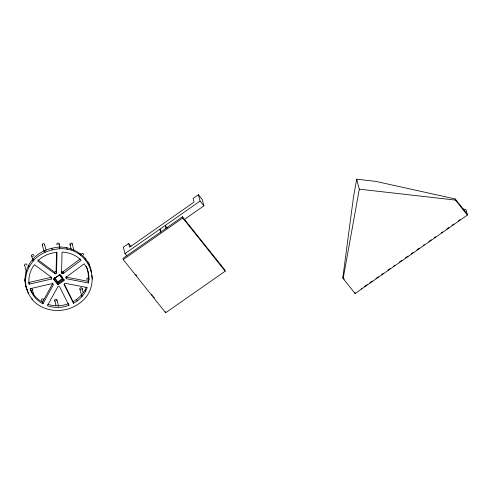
<?xml version="1.0" encoding="UTF-8"?>
<svg xmlns="http://www.w3.org/2000/svg" width="492" height="492" viewBox="0 0 492 492"><rect width="100%" height="100%" fill="white"/><g stroke="black" fill="none" stroke-linecap="round" stroke-linejoin="round"><path stroke-width="0.74" d="M66.377 278.736L66.026 277.285L84.181 263.81C88.228 269.198 89.833 276.406 88.455 282.998L66.377 278.736L65.94 276.83M56.519 273.195L57.017 252.273C49.876 253.103 42.718 255.735 37.693 261.037L55.098 273.866L56.519 273.195L56.082 271.535L56.543 252.107M61.543 273.072L62.041 252.064C69.095 252.316 76.198 255.151 81.143 260.243L62.958 273.7L61.543 273.072L61.254 271.965M462.228 208.756L465.955 209.574L467.4 215.072L355.119 293.527L343.164 278.54L342.863 277.39L353.514 196.831L356.7 179.211L375.648 181.363L455.143 198.928L467.099 213.915M26.088 287.267C23.327 277.513 26.248 266.849 32.779 259.229L32.853 259.161C39.501 251.547 49.298 247.925 59.175 247.095L59.323 247.082C74.292 246.603 89.882 257.334 91.518 272.808M25.399 280.317L26.427 273.417L29.071 266.83L33.29 260.822C39.938 253.208 49.735 249.585 59.612 248.761L59.76 248.749C90.036 247.082 104.427 285.889 79.144 303.484C67.103 312.315 49.643 313.06 37.374 304.271C29.028 298.386 25.504 288.441 24.963 278.65M88.455 282.998C88.037 277.427 89.144 271.356 86.149 266.086M343.164 278.54L359.308 189.162L356.7 179.211M32.853 259.161L33.155 260.981L32.718 259.315M51.389 279.044L51.832 277.525L34.434 264.702C30.209 270.139 28.075 277.353 29.139 284.192L51.389 279.044L50.953 277.383L28.702 282.531M73.492 303.263L64.077 284.45L65.116 283.275L87.219 287.543C84.913 294.29 79.735 299.911 73.492 303.263L73.056 301.596C78.886 298.447 83.88 293.337 86.285 287.119M56.795 300.79L56.937 299.985A1.156 1.058 -14.7 0 0 54.71 300.028L56.002 305.563M25.24 281.067A1.156 1.058 -14.7 0 1 25.012 280.034L25.344 279.567M42.982 303.761L53.407 284.64L52.466 283.533L30.16 288.693C32.066 295.2 36.962 300.723 42.982 303.761L42.546 302.094L52.97 282.98M72.047 244.702L72.189 243.786A1.156 1.058 -14.7 0 0 70.737 243.165L69.969 243.983A1.156 1.058 -14.7 0 0 70.565 245.127M30.326 289.068L30.805 288.718A1.156 1.058 -14.7 0 1 32.3 290.052M61.807 273.128L61.371 271.467L62.521 272.039L80.11 259.02M54.624 278.386L59.36 275.077L62.73 279.308L57.994 282.617L54.409 277.562L57.994 282.617M57.779 281.793L62.515 278.484L62.73 279.308M57.976 284.788L53.413 279.062L59.821 274.585L64.384 280.305L57.976 284.788L57.755 283.952L64.163 279.468M131.026 246.449L128.652 243.478L123.326 247.199L124.999 253.565L126.893 255.945M183.947 219.776L203.879 205.853L202.212 199.488L198.417 194.727L193.085 198.448L194.051 202.114L129.617 247.144L128.652 243.478M124.999 253.565L200.084 201.093L198.417 194.727M182.452 216.794L122.914 258.392L123.228 259.604L165.644 312.789L225.182 271.184L224.869 269.973L182.452 216.794L182.766 217.999L225.182 271.184M123.228 259.604L182.766 217.999M364.627 286.387L367.137 284.634M369.652 282.875L372.167 281.117M375.943 278.484L378.459 276.725M381.601 274.53L383.483 273.208M387.887 270.133L390.402 268.38M393.545 266.178L394.805 265.299M399.203 262.224L401.718 260.471M405.488 257.833L408.003 256.074M411.152 253.878L413.034 252.562M416.81 249.924L419.325 248.171M423.095 245.533L424.35 244.653M428.753 241.578L431.269 239.819M434.411 237.624L435.672 236.744M441.33 232.79L442.585 231.91M446.355 229.278L448.87 227.519M452.019 225.324L453.901 224.008M458.304 220.933L460.186 219.61M37.859 259.819L54.661 272.199L56.082 271.535M68.898 305.329C62.115 307.98 54.311 308.189 47.447 305.704L57.847 286.633L59.514 286.572L68.898 305.329L68.462 303.662C61.9 306.215 54.36 306.547 47.681 304.247M359.308 189.162L455.444 200.084L467.4 215.072M87.847 262.71L88.412 262.857A1.156 1.058 -14.7 0 1 88.867 264.063M65.94 277.07L88.019 281.338M32.324 256.492L32.066 256.35A1.156 1.058 -14.7 0 1 31.66 255.649L31.672 255.373A1.156 1.058 -14.7 0 1 33.001 254.45L33.886 255.096A1.156 1.058 -14.7 0 1 33.69 256.147M80.497 289.739L80.042 289.401A1.156 1.058 -14.7 0 1 81.469 287.771L82.066 288.343L83.191 292.617M42.546 302.094C36.98 299.284 32.312 294.333 30.215 288.435M88.763 278.374L88.209 278.128A1.089 0.996 -14.7 0 0 87.404 278.269A1.156 1.058 -14.7 0 0 86.967 279.757L87.152 279.966A1.156 1.058 -14.7 0 0 87.398 280.12M33.185 260.871L32.779 259.229M24.815 265.588L24.76 265.526A1.156 1.058 -14.7 0 1 25.166 264.05L26.316 263.989A1.156 1.058 -14.7 0 1 26.869 265.157M342.863 277.39L344.295 279.185M200.084 201.093L203.879 205.853M167.102 227.845L165.201 225.465L165.982 228.423M160.829 230.379L159.875 229.186L160.65 232.144M135.78 274.53L136.733 275.723M151.505 294.247L152.459 295.446M153.412 296.639L154.365 297.832M60.51 274.893L62.798 277.752M59.563 274.782L60.83 276.369M53.646 278.798L57.755 283.952M42.558 245.391L42.392 244.346A1.156 1.058 -14.7 0 1 43.886 243.694L44.52 244.235L46.1 250.2M64.317 284.13L73.056 301.596M54.698 300.575L54.981 301.049A1.156 1.058 -14.7 0 0 55.215 301.209M26.759 288.718L25.621 285.514M26.992 289.376L27.693 291.356M85.128 258.208L85.596 259.899L85.159 258.238M455.143 198.928L455.444 200.084M361.479 288.583L361.589 289.007M354.818 292.377L355.119 293.527M165.33 311.577L165.644 312.789M88.997 264.026L89.427 265.692M92.391 279.05L91.74 275.102M88.591 277.537L89.027 279.204M79.987 253.435L80.417 255.102M85.294 289.591L85.731 291.252M72.189 243.786L73.874 250.2M69.999 244.53L71.303 249.518M81.561 294.936L81.998 296.596M79.901 289.161L81.586 295.575M66.709 247.716L67.146 249.376M76.672 299.437L77.109 301.098M59.114 243.872L60.006 247.292M59.323 247.082L59.76 248.749M63.363 271.455L63.8 273.115M62.521 272.039L62.958 273.7M51.857 248.245L52.293 249.905M54.661 272.199L55.098 273.866M44.661 250.416L45.098 252.082M56.937 299.985L58.616 306.399M42.324 244.899L44.003 251.307M31.722 255.92L32.804 260.022M28.634 265.163L29.071 266.83M32.38 289.505L33.874 295.206M24.643 265.274L26.328 271.689M25.99 271.75L26.427 273.417M30.953 290.538L31.39 292.199M28.85 283.084L29.139 284.192M31.906 298.361L32.201 299.468M25.012 280.034L25.91 283.453M27.927 292.014L28.364 293.681M26.9 289.271L27.195 290.378M26.205 287.162L26.642 288.822M82.066 288.343L82.133 288.613A1.156 1.058 -14.7 0 1 81.869 289.401M83.369 255.084A1.156 1.058 -14.7 0 0 83.523 254.838L83.603 254.567A1.156 1.058 -14.7 0 0 82.619 253.411L81.74 253.675L81.321 254.376A1.156 1.058 -14.7 0 0 81.321 254.653M58.88 244.672A1.156 1.058 -14.7 0 0 59.028 244.426L59.108 244.149A1.156 1.058 -14.7 0 0 58.124 242.999L57.244 243.263L56.826 243.958A1.156 1.058 -14.7 0 0 57.263 244.924M44.6 244.499A1.156 1.058 -14.7 0 1 44.532 245.047M42.14 300.821A1.156 1.058 -14.7 0 1 41.568 300.225L41.666 299.376A1.076 0.984 -14.7 0 1 42.281 298.872L42.318 298.859A1.156 1.058 -14.7 0 1 43.763 299.487M44.409 251.227A1.156 1.058 -14.7 0 1 44.618 251.018M81.813 295.477A1.156 1.058 -14.7 0 1 81.973 295.231M90.774 270.643A1.156 1.058 -14.7 0 1 90.799 270.914"/></g></svg>
